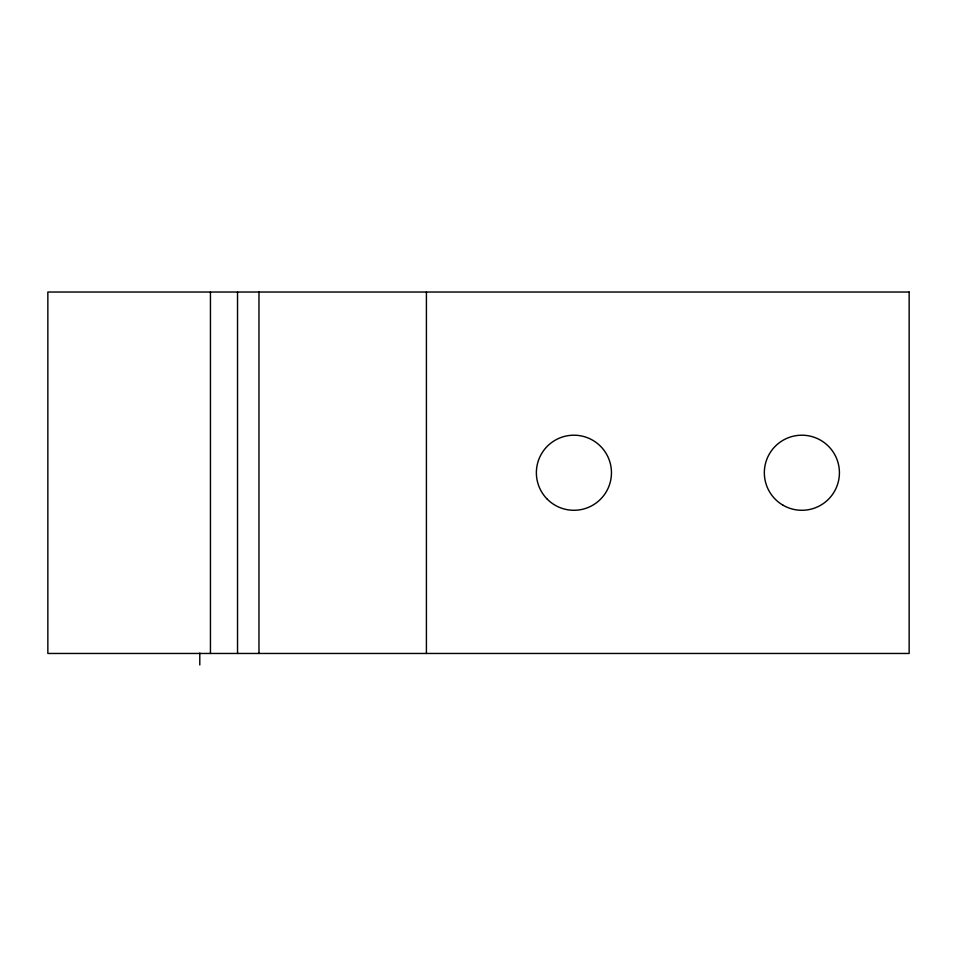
<?xml version="1.0" encoding="UTF-8"?>
<svg xmlns="http://www.w3.org/2000/svg" width="957" height="957" viewBox="0 0 957 957"><rect width="100%" height="100%" fill="white"/><g stroke="black" fill="none" stroke-linecap="round" stroke-linejoin="round"><path stroke-width="1.44" d="M426.415 292.029L426.415 653.464M258.976 292.029L258.976 653.464M237.539 292.029L237.539 653.464M210.444 292.029L210.444 653.464M199.786 653.045L199.786 664.971M909.15 292.029L47.85 292.029L47.85 653.464L909.15 653.464L909.15 292.029M783.101 505.26A37.55 37.55 0 0 0 839.421 472.746A37.55 37.55 0 0 0 783.101 440.232A37.55 37.55 0 0 0 783.101 505.26M547.368 499.291A37.55 37.55 0 0 0 610.183 482.46A37.55 37.55 0 0 0 564.199 436.476A37.55 37.55 0 0 0 547.368 499.291"/></g></svg>
